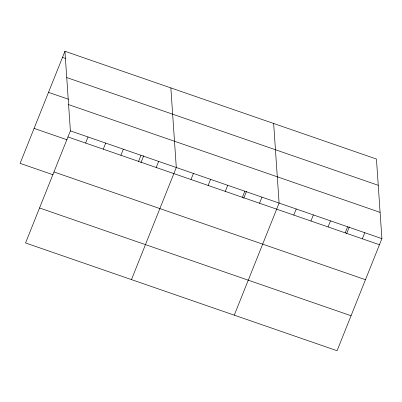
<?xml version="1.0" encoding="UTF-8"?>
<svg xmlns="http://www.w3.org/2000/svg" width="402" height="402" viewBox="0 0 402 402"><rect width="100%" height="100%" fill="white"/><g stroke="black" fill="none" stroke-linecap="round" stroke-linejoin="round"><path stroke-width="0.6" d="M64.933 51.28L70.385 130.876L25.552 242.964L337.067 350.72L381.9 238.632L376.448 159.036L64.933 51.28L20.1 163.368L53.054 174.764M85.601 143.072L88.038 136.981M103.254 149.177L105.691 143.087M120.907 155.283L123.344 149.192M138.559 161.388L140.991 155.303M140.936 162.699L143.725 155.725M156.212 167.493L158.644 161.408M131.469 279.601L176.297 167.513L170.85 87.917M190.995 179.528L193.432 173.438M208.13 185.453L210.568 179.367M225.266 191.382L227.698 185.292M242.396 197.307L244.833 191.221M243.738 198.261L246.526 191.282M259.531 203.236L261.968 197.146M234.265 315.163L279.099 203.075L273.646 123.479M293.797 215.09L296.234 209M310.932 221.015L313.364 214.924M328.067 226.939L330.499 220.854M345.197 232.869L347.635 226.778M346.539 233.818L349.328 226.844M362.333 238.793L364.765 232.708M62.496 57.365L65.441 58.385M66.732 77.546L378.247 185.302M48.506 92.344L68.511 99.269M68.586 104.61L380.101 212.367M70.385 130.876L381.9 238.632M67.948 136.961L379.463 244.723M34.09 128.389L67.044 139.785M53.958 171.945L365.473 279.702M39.542 207.985L351.062 315.741"/></g></svg>
